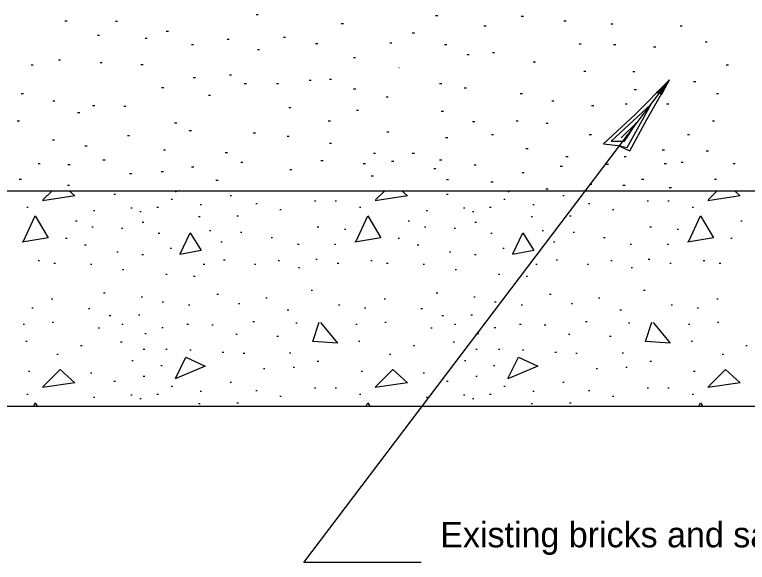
# Model space of a CAD drawing. Extents: x 116921 to 126621, y 61351 to 76334.
# Drawn here: x 119254.8 to 119456.5, y 61844.5 to 61995.4 of the extents above; entities that cross this region are included whole.
import ezdxf

# ---------------------------------------------------------------- set-up
doc = ezdxf.new("R2010")
doc.units = 0
doc.layers.add('Default', color=7, linetype='Continuous')
doc.layers.add('Sheets_General Details', color=7, linetype='Continuous')

msp = doc.modelspace()

# ---------------------------------------------------------------- linework, layer by layer
at = {"layer": 'Default'}
for points in [[(119420.92, 61959.33), (119424.12, 61957.87), (119428.81, 61966.5), (119435.06, 61977.42), (119425.55, 61967.9), (119416.86, 61959.84), (119420.92, 61959.33), (119423.35, 61958.78), (119429.98, 61970.75), (119418.96, 61960.52), (119422.6, 61960.5), (119426.05, 61965.7), (119421.71, 61961.47)], [(119432.23, 61973.8), (119432.87, 61973.51), (119433.81, 61975.24), (119435.06, 61977.42), (119433.15, 61975.52), (119431.42, 61973.9), (119432.23, 61973.8), (119432.71, 61973.69), (119434.04, 61976.09), (119431.84, 61974.04), (119432.57, 61974.04), (119433.25, 61975.07), (119432.39, 61974.23)]]:
    msp.add_lwpolyline(points, dxfattribs=at)
at = {"layer": 'Sheets_General Details'}
for p, q in [((119321.22, 61995.38), (119321.82, 61995.38)), ((119370.62, 61995.13), (119371.22, 61995.13)), ((119394.22, 61994.93), (119394.82, 61994.93)), ((119268.62, 61993.68), (119269.22, 61993.68)), ((119282.52, 61993.63), (119283.12, 61993.63)), ((119344.67, 61992.98), (119345.27, 61992.98)), ((119383.97, 61992.28), (119384.57, 61992.28)), ((119405.97, 61993.68), (119406.57, 61993.68)), ((119418.87, 61992.83), (119419.47, 61992.83)), ((119437.92, 61992.28), (119438.52, 61992.28)), ((119296.52, 61990.83), (119297.12, 61990.83)), ((119364.22, 61990.38), (119364.82, 61990.38)), ((119277.57, 61989.73), (119278.17, 61989.73)), ((119290.67, 61988.93), (119291.27, 61988.93)), ((119313.27, 61988.63), (119313.87, 61988.63)), ((119328.77, 61989.18), (119329.37, 61989.18)), ((119303.42, 61987.13), (119304.02, 61987.13)), ((119337.62, 61987.48), (119338.22, 61987.48)), ((119358.02, 61987.58), (119358.62, 61987.58)), ((119373.12, 61987.13), (119373.72, 61987.13)), ((119410.12, 61987.38), (119410.72, 61987.38)), ((119419.62, 61987.13), (119420.22, 61987.13)), ((119430.62, 61986.48), (119431.22, 61986.48)), ((119444.82, 61987.93), (119445.42, 61987.93)), ((119321.62, 61985.78), (119322.22, 61985.78)), ((119379.32, 61984.43), (119379.92, 61984.43)), ((119386.27, 61984.93), (119386.87, 61984.93)), ((119266.82, 61982.98), (119267.42, 61982.98)), ((119278.32, 61982.18), (119278.92, 61982.18)), ((119348.02, 61983.58), (119348.62, 61983.58)), ((119397.52, 61982.43), (119398.12, 61982.43)), ((119259.32, 61981.53), (119259.92, 61981.53)), ((119289.52, 61981.63), (119290.12, 61981.63)), ((119450.62, 61981.53), (119451.22, 61981.53)), ((119303.97, 61978.08), (119304.57, 61978.08)), ((119313.92, 61978.83), (119314.52, 61978.83)), ((119411.42, 61979.83), (119412.02, 61979.83)), ((119424.92, 61979.68), (119425.52, 61979.68)), ((119317.97, 61976.38), (119318.57, 61976.38)), ((119326.82, 61976.38), (119327.42, 61976.38)), ((119334.35, 61844.53), (119435.06, 61977.42)), ((119335.82, 61977.33), (119336.42, 61977.33)), ((119341.42, 61977.58), (119342.02, 61977.58)), ((119371.72, 61976.38), (119372.32, 61976.38)), ((119441.67, 61976.98), (119442.27, 61976.98)), ((119295.22, 61975.28), (119295.82, 61975.28)), ((119348.07, 61974.98), (119348.67, 61974.98)), ((119378.52, 61975.23), (119379.12, 61975.23)), ((119425.32, 61974.73), (119425.92, 61974.73)), ((119256.62, 61973.68), (119257.22, 61973.68)), ((119308.12, 61973.18), (119308.72, 61973.18)), ((119357.02, 61972.78), (119357.62, 61972.78)), ((119393.97, 61973.68), (119394.57, 61973.68)), ((119447.92, 61973.68), (119448.52, 61973.68)), ((119265.27, 61971.63), (119265.87, 61971.63)), ((119276.22, 61970.33), (119276.82, 61970.33)), ((119284.82, 61970.18), (119285.42, 61970.18)), ((119402.62, 61971.63), (119403.22, 61971.63)), ((119413.57, 61970.33), (119414.17, 61970.33)), ((119422.82, 61970.78), (119423.42, 61970.78)), ((119434.22, 61970.83), (119434.82, 61970.83)), ((119272.12, 61968.43), (119272.72, 61968.43)), ((119330.22, 61969.83), (119330.82, 61969.83)), ((119348.87, 61969.03), (119349.47, 61969.03)), ((119372.22, 61968.78), (119372.82, 61968.78)), ((119255.52, 61966.18), (119256.12, 61966.18)), ((119341.12, 61966.13), (119341.72, 61966.13)), ((119380.82, 61965.98), (119381.42, 61965.98)), ((119392.82, 61966.18), (119393.42, 61966.18)), ((119446.82, 61966.18), (119447.42, 61966.18)), ((119298.82, 61965.63), (119299.42, 61965.63)), ((119401.07, 61965.48), (119401.67, 61965.48)), ((119285.82, 61962.08), (119286.42, 61962.08)), ((119302.82, 61963.48), (119303.42, 61963.48)), ((119320.47, 61962.83), (119321.07, 61962.83)), ((119329.77, 61961.93), (119330.37, 61961.93)), ((119357.22, 61963.13), (119357.82, 61963.13)), ((119386.02, 61962.33), (119386.62, 61962.33)), ((119412.92, 61962.33), (119413.52, 61962.33)), ((119423.12, 61962.08), (119423.72, 61962.08)), ((119439.97, 61962.33), (119440.57, 61962.33)), ((119265.17, 61960.93), (119265.77, 61960.93)), ((119341.42, 61960.03), (119342.02, 61960.03)), ((119373.42, 61961.58), (119374.02, 61961.58)), ((119274.12, 61959.28), (119274.72, 61959.28)), ((119295.72, 61958.18), (119296.32, 61958.18)), ((119395.52, 61958.48), (119396.12, 61958.48)), ((119433.02, 61958.18), (119433.62, 61958.18)), ((119312.77, 61957.43), (119313.37, 61957.43)), ((119353.52, 61957.23), (119354.12, 61957.23)), ((119364.22, 61957.23), (119364.82, 61957.23)), ((119406.52, 61956.33), (119407.12, 61956.33)), ((119422.52, 61956.33), (119423.12, 61956.33)), ((119445.12, 61957.83), (119445.72, 61957.83)), ((119261.22, 61954.43), (119261.82, 61954.43)), ((119269.47, 61954.13), (119270.07, 61954.13)), ((119279.07, 61955.38), (119279.67, 61955.38)), ((119317.02, 61954.73), (119317.62, 61954.73)), ((119339.07, 61955.18), (119339.67, 61955.18)), ((119350.72, 61954.43), (119351.32, 61954.43)), ((119358.52, 61955.03), (119359.12, 61955.03)), ((119371.72, 61955.38), (119372.32, 61955.38)), ((119381.22, 61953.98), (119381.82, 61953.98)), ((119417.67, 61954.23), (119418.27, 61954.23)), ((119433.57, 61954.43), (119434.17, 61954.43)), ((119438.22, 61954.73), (119438.82, 61954.73)), ((119452.52, 61954.43), (119453.12, 61954.43)), ((119295.12, 61952.18), (119295.72, 61952.18)), ((119303.47, 61953.48), (119304.07, 61953.48)), ((119330.52, 61952.73), (119331.12, 61952.73)), ((119370.12, 61952.98), (119370.72, 61952.98)), ((119394.47, 61951.93), (119395.07, 61951.93)), ((119404.97, 61953.63), (119405.57, 61953.63)), ((119256.07, 61950.08), (119256.67, 61950.08)), ((119286.42, 61951.63), (119287.02, 61951.63)), ((119352.92, 61950.98), (119353.52, 61950.98)), ((119373.62, 61949.98), (119374.22, 61949.98)), ((119427.32, 61950.03), (119427.92, 61950.03)), ((119447.37, 61950.08), (119447.97, 61950.08)), ((119269.32, 61948.38), (119269.92, 61948.38)), ((119310.17, 61949.78), (119310.77, 61949.78)), ((119385.87, 61949.33), (119386.47, 61949.33)), ((119413.02, 61948.68), (119413.62, 61948.68)), ((119422.22, 61948.43), (119422.82, 61948.43)), ((119434.97, 61947.78), (119435.57, 61947.78)), ((119095.46, 61946.88), (120044.68, 61946.88)), ((119282.13, 61945.95), (119282.53, 61945.95)), ((119373.68, 61945.95), (119374.08, 61945.95)), ((119401.02, 61947.38), (119401.62, 61947.38)), ((119297.84, 61944.58), (119298.24, 61944.58)), ((119314.09, 61945.61), (119314.49, 61945.61)), ((119337.31, 61944.06), (119337.71, 61944.06)), ((119342.98, 61944.06), (119343.38, 61944.06)), ((119389.39, 61944.58), (119389.79, 61944.58)), ((119405.64, 61945.61), (119406.04, 61945.61)), ((119428.86, 61944.06), (119429.26, 61944.06)), ((119434.53, 61944.06), (119434.93, 61944.06)), ((119258.14, 61942.34), (119258.54, 61942.34)), ((119286.78, 61942.17), (119287.18, 61942.17)), ((119293.97, 61942.34), (119294.37, 61942.34)), ((119305.84, 61943.12), (119306.24, 61943.12)), ((119321.14, 61943.38), (119321.54, 61943.38)), ((119327.76, 61941.74), (119328.16, 61941.74)), ((119349.69, 61942.34), (119350.09, 61942.34)), ((119378.32, 61942.17), (119378.72, 61942.17)), ((119385.52, 61942.34), (119385.92, 61942.34)), ((119397.38, 61943.12), (119397.78, 61943.12)), ((119412.69, 61943.38), (119413.09, 61943.38)), ((119419.31, 61941.74), (119419.71, 61941.74)), ((119441.24, 61942.34), (119441.64, 61942.34)), ((119276.46, 61941.48), (119276.86, 61941.48)), ((119289.24, 61941.14), (119289.64, 61941.14)), ((119305.41, 61939.79), (119305.81, 61939.79)), ((119315.98, 61939.94), (119316.38, 61939.94)), ((119368.01, 61941.48), (119368.41, 61941.48)), ((119380.79, 61941.14), (119381.19, 61941.14)), ((119396.95, 61939.79), (119397.35, 61939.79)), ((119407.53, 61939.94), (119407.93, 61939.94)), ((119271.56, 61938.59), (119271.96, 61938.59)), ((119289.93, 61938.25), (119290.33, 61938.25)), ((119363.1, 61938.59), (119363.5, 61938.59)), ((119381.48, 61938.25), (119381.88, 61938.25)), ((119454.65, 61938.59), (119455.05, 61938.59)), ((119276.03, 61936.96), (119276.43, 61936.96)), ((119284.2, 61936.53), (119284.6, 61936.53)), ((119308.42, 61935.92), (119308.82, 61935.92)), ((119338.08, 61936.96), (119338.48, 61936.96)), ((119345.56, 61936.27), (119345.96, 61936.27)), ((119367.58, 61936.96), (119367.98, 61936.96)), ((119375.74, 61936.53), (119376.14, 61936.53)), ((119399.96, 61935.92), (119400.36, 61935.92)), ((119429.63, 61936.96), (119430.03, 61936.96)), ((119437.11, 61936.27), (119437.51, 61936.27)), ((119268.8, 61933.86), (119269.2, 61933.86)), ((119294.31, 61935.24), (119294.71, 61935.24)), ((119316.93, 61935.49), (119317.33, 61935.49)), ((119325.36, 61934.03), (119325.76, 61934.03)), ((119360.35, 61933.86), (119360.75, 61933.86)), ((119385.86, 61935.24), (119386.26, 61935.24)), ((119408.48, 61935.49), (119408.88, 61935.49)), ((119416.9, 61934.03), (119417.3, 61934.03)), ((119451.9, 61933.86), (119452.3, 61933.86)), ((119274.05, 61931.97), (119274.45, 61931.97)), ((119311.51, 61932.83), (119311.91, 61932.83)), ((119332.66, 61932.14), (119333.06, 61932.14)), ((119342.81, 61932.14), (119343.21, 61932.14)), ((119365.6, 61931.97), (119366, 61931.97)), ((119403.06, 61932.83), (119403.46, 61932.83)), ((119424.21, 61932.14), (119424.61, 61932.14)), ((119434.36, 61932.14), (119434.76, 61932.14)), ((119282.91, 61930.08), (119283.31, 61930.08)), ((119297.58, 61931.02), (119297.98, 61931.02)), ((119374.45, 61930.08), (119374.85, 61930.08)), ((119389.13, 61931.02), (119389.53, 61931.02)), ((119261.24, 61927.67), (119261.64, 61927.67)), ((119289.84, 61929.3), (119290.24, 61929.3)), ((119312.29, 61927.84), (119312.69, 61927.84)), ((119327.33, 61927.67), (119327.73, 61927.67)), ((119337.65, 61928.01), (119338.05, 61928.01)), ((119352.79, 61927.67), (119353.19, 61927.67)), ((119381.39, 61929.3), (119381.79, 61929.3)), ((119403.83, 61927.84), (119404.23, 61927.84)), ((119418.88, 61927.67), (119419.28, 61927.67)), ((119429.2, 61928.01), (119429.6, 61928.01)), ((119444.33, 61927.67), (119444.73, 61927.67)), ((119265.62, 61926.98), (119266.02, 61926.98)), ((119275.68, 61926.64), (119276.08, 61926.64)), ((119306.7, 61926.64), (119307.1, 61926.64)), ((119320.8, 61926.64), (119321.2, 61926.64)), ((119332.92, 61925.78), (119333.32, 61925.78)), ((119343.58, 61926.9), (119343.98, 61926.9)), ((119357.17, 61926.98), (119357.57, 61926.98)), ((119367.23, 61926.64), (119367.63, 61926.64)), ((119398.24, 61926.64), (119398.64, 61926.64)), ((119412.35, 61926.64), (119412.75, 61926.64)), ((119424.47, 61925.78), (119424.87, 61925.78)), ((119435.13, 61926.9), (119435.53, 61926.9)), ((119448.72, 61926.98), (119449.12, 61926.98)), ((119284.45, 61925.18), (119284.85, 61925.18)), ((119296.38, 61923.89), (119296.78, 61923.89)), ((119376, 61925.18), (119376.4, 61925.18)), ((119387.93, 61923.89), (119388.33, 61923.89)), ((119304.03, 61923.37), (119304.43, 61923.37)), ((119395.58, 61923.37), (119395.98, 61923.37)), ((119279.29, 61918.73), (119279.69, 61918.73)), ((119289.58, 61917.7), (119289.98, 61917.7)), ((119310.48, 61918.38), (119310.88, 61918.38)), ((119336.36, 61919.5), (119336.76, 61919.5)), ((119370.84, 61918.73), (119371.24, 61918.73)), ((119381.13, 61917.7), (119381.53, 61917.7)), ((119402.03, 61918.38), (119402.43, 61918.38)), ((119427.91, 61919.5), (119428.31, 61919.5)), ((119264.93, 61917.09), (119265.33, 61917.09)), ((119295.35, 61916.32), (119295.75, 61916.32)), ((119316.41, 61915.8), (119316.81, 61915.8)), ((119323.89, 61917.35), (119324.29, 61917.35)), ((119356.48, 61917.09), (119356.88, 61917.09)), ((119386.89, 61916.32), (119387.29, 61916.32)), ((119407.96, 61915.8), (119408.36, 61915.8)), ((119415.44, 61917.35), (119415.84, 61917.35)), ((119448.03, 61917.09), (119448.43, 61917.09)), ((119259.52, 61914.6), (119259.92, 61914.6)), ((119275.08, 61914.43), (119275.48, 61914.43)), ((119302.65, 61915.46), (119303.05, 61915.46)), ((119329.83, 61914.08), (119330.23, 61914.08)), ((119343.93, 61915.46), (119344.33, 61915.46)), ((119351.07, 61914.6), (119351.47, 61914.6)), ((119366.63, 61914.43), (119367.03, 61914.43)), ((119394.2, 61915.46), (119394.6, 61915.46)), ((119421.37, 61914.08), (119421.77, 61914.08)), ((119435.48, 61915.46), (119435.88, 61915.46)), ((119442.61, 61914.6), (119443.01, 61914.6)), ((119280.84, 61912.54), (119281.24, 61912.54)), ((119288.84, 61912.71), (119289.24, 61912.71)), ((119372.39, 61912.54), (119372.79, 61912.54)), ((119380.39, 61912.71), (119380.79, 61912.71)), ((119257.11, 61910.13), (119257.51, 61910.13)), ((119265.11, 61910.64), (119265.51, 61910.64)), ((119284.28, 61910.13), (119284.68, 61910.13)), ((119302.22, 61910.13), (119302.62, 61910.13)), ((119309.02, 61909.96), (119309.42, 61909.96)), ((119320.37, 61910.9), (119320.77, 61910.9)), ((119332.15, 61910.47), (119332.55, 61910.47)), ((119348.66, 61910.13), (119349.06, 61910.13)), ((119356.65, 61910.64), (119357.05, 61910.64)), ((119375.83, 61910.13), (119376.23, 61910.13)), ((119393.77, 61910.13), (119394.17, 61910.13)), ((119400.57, 61909.96), (119400.97, 61909.96)), ((119411.92, 61910.9), (119412.32, 61910.9)), ((119423.7, 61910.47), (119424.1, 61910.47)), ((119440.21, 61910.13), (119440.61, 61910.13)), ((119448.2, 61910.64), (119448.6, 61910.64)), ((119277.75, 61909.1), (119278.15, 61909.1)), ((119290.62, 61907.55), (119291.02, 61907.55)), ((119295.26, 61909.18), (119295.66, 61909.18)), ((119369.3, 61909.1), (119369.7, 61909.1)), ((119382.16, 61907.55), (119382.56, 61907.55)), ((119386.81, 61909.18), (119387.21, 61909.18)), ((119257.88, 61905.49), (119258.28, 61905.49)), ((119315.64, 61907.38), (119316.04, 61907.38)), ((119326.99, 61906.86), (119327.39, 61906.86)), ((119349.43, 61905.49), (119349.83, 61905.49)), ((119407.19, 61907.38), (119407.59, 61907.38)), ((119418.54, 61906.86), (119418.94, 61906.86)), ((119440.98, 61905.49), (119441.38, 61905.49)), ((119272.93, 61904.28), (119273.33, 61904.28)), ((119283.94, 61905.23), (119284.34, 61905.23)), ((119364.48, 61904.28), (119364.88, 61904.28)), ((119375.49, 61905.23), (119375.89, 61905.23)), ((119456.03, 61904.28), (119456.43, 61904.28)), ((119266.4, 61901.87), (119266.8, 61901.87)), ((119290.19, 61903.25), (119290.59, 61903.25)), ((119296.38, 61903.25), (119296.78, 61903.25)), ((119303, 61903.08), (119303.4, 61903.08)), ((119311.94, 61902.39), (119312.34, 61902.39)), ((119317.7, 61902.13), (119318.1, 61902.13)), ((119330.43, 61902.22), (119330.83, 61902.22)), ((119357.94, 61901.87), (119358.34, 61901.87)), ((119381.73, 61903.25), (119382.13, 61903.25)), ((119387.93, 61903.25), (119388.33, 61903.25)), ((119394.55, 61903.08), (119394.95, 61903.08)), ((119403.49, 61902.39), (119403.89, 61902.39)), ((119409.25, 61902.13), (119409.65, 61902.13)), ((119421.98, 61902.22), (119422.38, 61902.22)), ((119449.49, 61901.87), (119449.89, 61901.87)), ((119287.03, 61900.15), (119287.43, 61900.15)), ((119338.08, 61899.98), (119338.48, 61899.98)), ((119378.58, 61900.15), (119378.98, 61900.15)), ((119429.63, 61899.98), (119430.03, 61899.98)), ((119295, 61898.78), (119295.4, 61898.78)), ((119323.29, 61897.92), (119323.69, 61897.92)), ((119331.46, 61898.26), (119331.86, 61898.26)), ((119386.55, 61898.78), (119386.95, 61898.78)), ((119414.84, 61897.92), (119415.24, 61897.92)), ((119423.01, 61898.26), (119423.41, 61898.26)), ((119258.57, 61897.23), (119258.97, 61897.23)), ((119275.68, 61896.71), (119276.08, 61896.71)), ((119290.19, 61895.77), (119290.59, 61895.77)), ((119350.12, 61897.23), (119350.52, 61897.23)), ((119367.23, 61896.71), (119367.63, 61896.71)), ((119381.73, 61895.77), (119382.13, 61895.77)), ((119441.67, 61897.23), (119442.07, 61897.23)), ((119282.13, 61894.48), (119282.53, 61894.48)), ((119314.09, 61894.13), (119314.49, 61894.13)), ((119373.68, 61894.48), (119374.08, 61894.48)), ((119405.64, 61894.13), (119406.04, 61894.13)), ((119297.84, 61893.1), (119298.24, 61893.1)), ((119305.84, 61891.64), (119306.24, 61891.64)), ((119321.14, 61891.9), (119321.54, 61891.9)), ((119337.31, 61892.59), (119337.71, 61892.59)), ((119342.98, 61892.59), (119343.38, 61892.59)), ((119389.39, 61893.1), (119389.79, 61893.1)), ((119397.38, 61891.64), (119397.78, 61891.64)), ((119412.69, 61891.9), (119413.09, 61891.9)), ((119428.86, 61892.59), (119429.26, 61892.59)), ((119434.53, 61892.59), (119434.93, 61892.59)), ((119258.14, 61890.87), (119258.54, 61890.87)), ((119276.46, 61890.01), (119276.86, 61890.01)), ((119286.78, 61890.7), (119287.18, 61890.7)), ((119289.24, 61889.66), (119289.64, 61889.66)), ((119293.97, 61890.87), (119294.37, 61890.87)), ((119327.76, 61890.27), (119328.16, 61890.27)), ((119349.69, 61890.87), (119350.09, 61890.87)), ((119368.01, 61890.01), (119368.41, 61890.01)), ((119378.32, 61890.7), (119378.72, 61890.7)), ((119380.79, 61889.66), (119381.19, 61889.66)), ((119385.52, 61890.87), (119385.92, 61890.87)), ((119419.31, 61890.27), (119419.71, 61890.27)), ((119441.24, 61890.87), (119441.64, 61890.87)), ((119095.46, 61887.55), (120044.68, 61887.55)), ((119305.41, 61888.32), (119305.81, 61888.32)), ((119315.98, 61888.46), (119316.38, 61888.46)), ((119396.95, 61888.32), (119397.35, 61888.32)), ((119407.53, 61888.46), (119407.93, 61888.46)), ((119366.64, 61844.53), (119334.35, 61844.53))]:
    msp.add_line(p, q, dxfattribs=at)
for points in [[(119360.52, 61980.83), (119360.62, 61980.83)], [(119269.82, 61946.88), (119271.37, 61945.45), (119262.47, 61944.14)], [(119262.55, 61944.34), (119265.09, 61946.88)], [(119299.79, 61946.88), (119298.96, 61946.52)], [(119299.02, 61946.65), (119299.14, 61946.88)], [(119361.36, 61946.88), (119362.91, 61945.45), (119354.01, 61944.14)], [(119354.1, 61944.34), (119356.64, 61946.88)], [(119391.34, 61946.88), (119390.51, 61946.52)], [(119390.57, 61946.65), (119390.69, 61946.88)], [(119452.91, 61946.88), (119454.46, 61945.45), (119445.56, 61944.14)], [(119445.65, 61944.34), (119448.19, 61946.88)], [(119257.25, 61933.03), (119260.45, 61939.94), (119264.05, 61933.93), (119256.84, 61932.72)], [(119348.79, 61933.03), (119352, 61939.94), (119355.6, 61933.93), (119348.39, 61932.72)], [(119440.34, 61933.03), (119443.55, 61939.94), (119447.15, 61933.93), (119439.94, 61932.72)], [(119300.32, 61929.52), (119303.13, 61935.33), (119306.13, 61930.42), (119300.27, 61929.31)], [(119391.87, 61929.52), (119394.68, 61935.33), (119397.68, 61930.42), (119391.82, 61929.31)], [(119338.98, 61910.59), (119343.69, 61904.88), (119336.88, 61905.39), (119338.58, 61910.69)], [(119430.53, 61910.59), (119435.23, 61904.88), (119428.42, 61905.39), (119430.13, 61910.69)], [(119299.02, 61895.17), (119301.93, 61901.08), (119307.23, 61898.58), (119298.96, 61895.05)], [(119390.57, 61895.17), (119393.47, 61901.08), (119398.78, 61898.58), (119390.51, 61895.05)], [(119262.55, 61892.87), (119267.36, 61897.67), (119271.37, 61893.97), (119262.47, 61892.67)], [(119354.1, 61892.87), (119358.91, 61897.67), (119362.91, 61893.97), (119354.01, 61892.67)], [(119445.65, 61892.87), (119450.46, 61897.67), (119454.46, 61893.97), (119445.56, 61892.67)], [(119260.03, 61887.55), (119260.45, 61888.46), (119261, 61887.55)], [(119351.58, 61887.55), (119352, 61888.46), (119352.54, 61887.55)], [(119443.13, 61887.55), (119443.55, 61888.46), (119444.09, 61887.55)]]:
    msp.add_lwpolyline(points, dxfattribs=at)

# ---------------------------------------------------------------- texts
msp.add_text('Existing bricks and sand to be removed', height=7, dxfattribs=at).set_placement((119371.93, 61848.67))

doc.saveas('drawing.dxf')
